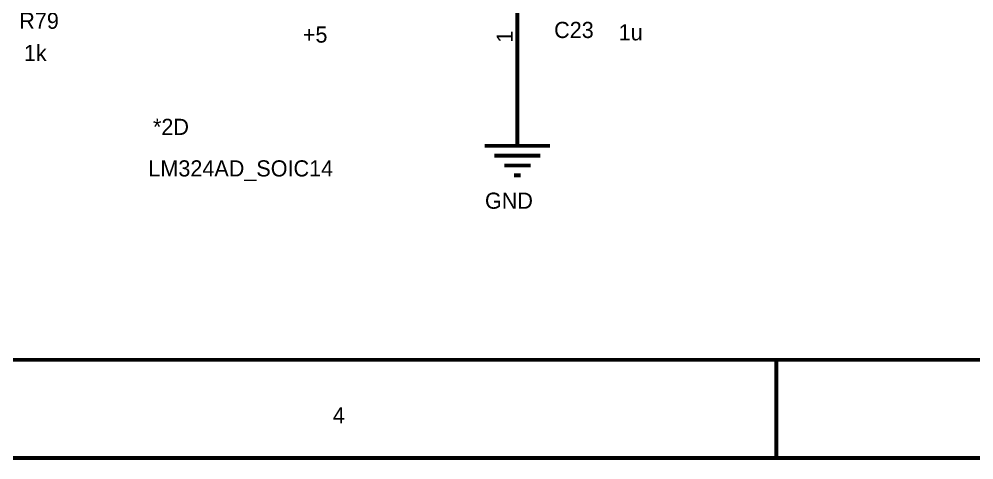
# Model space of a CAD drawing. Header units: millimetres. Extents: x 0 to 800, y 0 to 567.
# Drawn here: x 207.9 to 282.1, y -0.1 to 34.1 of the extents above; entities that cross this region are included whole.
import ezdxf

# ---------------------------------------------------------------- set-up
doc = ezdxf.new("R2010")
doc.units = ezdxf.units.MM
doc.layers.add('Sheet', color=255, linetype='Continuous')

msp = doc.modelspace()

# ---------------------------------------------------------------- linework, layer by layer
at = {"layer": 'Sheet'}
for points, const_width in [([(0, 566.375), (800.1, 566.375), (800.1, 0), (0, 0), (0, 566.375)], 0.3), ([(0, 566.375), (0, 0), (800.1, 0), (800.1, 566.375), (0, 566.375), (0, 566.375)], 0.0991), ([(7.661, 558.76), (792.484, 558.76), (792.484, 7.616), (7.661, 7.616), (7.661, 558.76)], 0.3), ([(7.661, 558.76), (7.661, 7.616), (792.484, 7.616), (792.484, 558.76), (7.661, 558.76), (7.661, 558.76)], 0.0991)]:
    msp.add_lwpolyline(points, close=True, dxfattribs=dict(at, const_width=const_width))
at = {"layer": 'Sheet', "const_width": 0.3}
for points in [[(246.571, 35.188), (246.571, 33.397)], [(246.571, 26.767), (246.571, 33.397)], [(246.571, 26.767), (246.571, 24.235)], [(244.039, 24.235), (249.124, 24.235)], [(244.801, 23.474), (248.363, 23.474)], [(245.563, 22.712), (247.601, 22.712)], [(246.324, 21.951), (246.839, 21.951)], [(266.707, 0), (266.707, 7.616)]]:
    msp.add_lwpolyline(points, dxfattribs=at)

# ---------------------------------------------------------------- texts
at = {"layer": 'Sheet'}
for s, height, p in [('R79', 1.2543, (207.865, 33.329)), ('+5', 1.2543, (229.906, 32.254)), ('C23', 1.2543, (249.438, 32.613)), ('1u', 1.2543, (254.455, 32.433)), ('1k', 1.2543, (208.223, 30.821)), ('*2D', 1.2543, (218.258, 25.087)), ('LM324AD_SOIC14', 1.25433, (217.9, 21.861)), ('GND', 1.2543, (244.062, 19.353)), ('4', 1.254, (232.235, 2.688))]:
    msp.add_text(s, height=height, dxfattribs=at).set_placement(p)
msp.add_text('1', height=1.254, rotation=90, dxfattribs=at).set_placement((246.212, 32.254))

doc.saveas('drawing.dxf')
